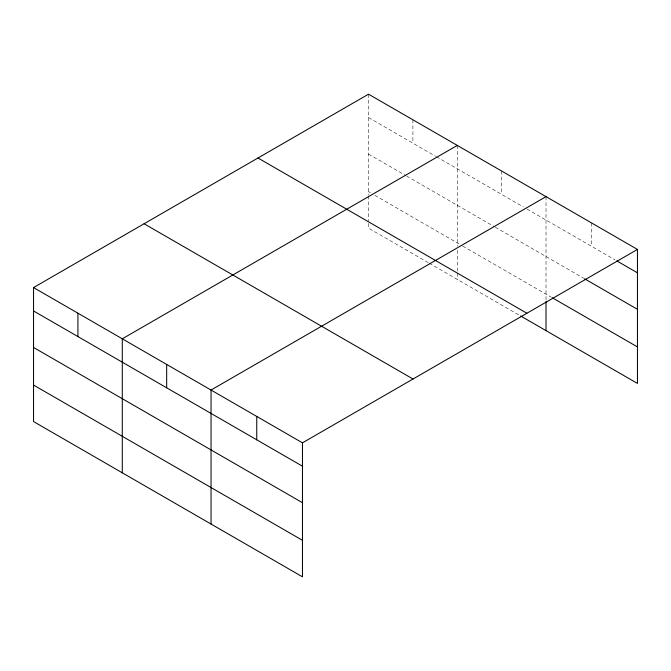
<?xml version="1.0" encoding="UTF-8"?>
<svg xmlns="http://www.w3.org/2000/svg" width="671" height="671" viewBox="0 0 671 671"><rect width="100%" height="100%" fill="white"/><g stroke="black" fill="none" stroke-linecap="round" stroke-linejoin="round"><path stroke-width="0.5" stroke-dasharray="3.35 2.52" d="M368.53 117.559L435.546 156.242M436.452 156.762L523.38 206.953M527.003 209.05L615.039 259.878M368.53 154.062L405.661 175.492M406.567 176.02L494.401 226.731M495.307 227.251L583.669 278.264M368.53 191.663L370.342 192.711M374.871 195.328L461.799 245.519M462.705 246.039L551.394 297.245M428.299 262.671L368.53 228.165L368.53 221.908M429.205 263.2L519.757 315.479M591.738 223.04L591.738 246.416M546.018 196.645L546.018 301.438M501.648 171.03L501.648 194.405M457.278 145.406L457.278 246.031M457.278 250.199L457.278 272.107M457.278 273.147L457.278 279.404M412.908 119.79L412.908 143.175M368.53 94.175L368.53 194.791M368.53 195.84L368.53 220.868"/><path stroke-width="1.01" d="M637.45 249.427L368.53 94.175L33.55 287.574L33.55 421.573L302.47 576.825L302.47 442.835L637.45 249.427L637.45 383.426L520.662 315.999M457.278 145.406L122.29 338.805L122.29 472.803M546.018 196.645L211.038 390.044L211.038 524.043M616.834 260.91L637.45 272.812M584.567 278.784L637.45 309.314M552.292 297.756L637.45 346.924M257.991 157.995L526.903 313.256M144.097 223.753L413.009 379.006M33.55 287.574L302.47 442.835M33.55 310.958L302.47 466.211M33.55 347.461L302.47 502.713M33.55 385.07L302.47 540.323M546.018 301.438L546.018 330.635M256.75 416.439L256.75 439.824M166.668 364.428L166.668 387.813M77.92 313.189L77.92 336.574"/></g></svg>
